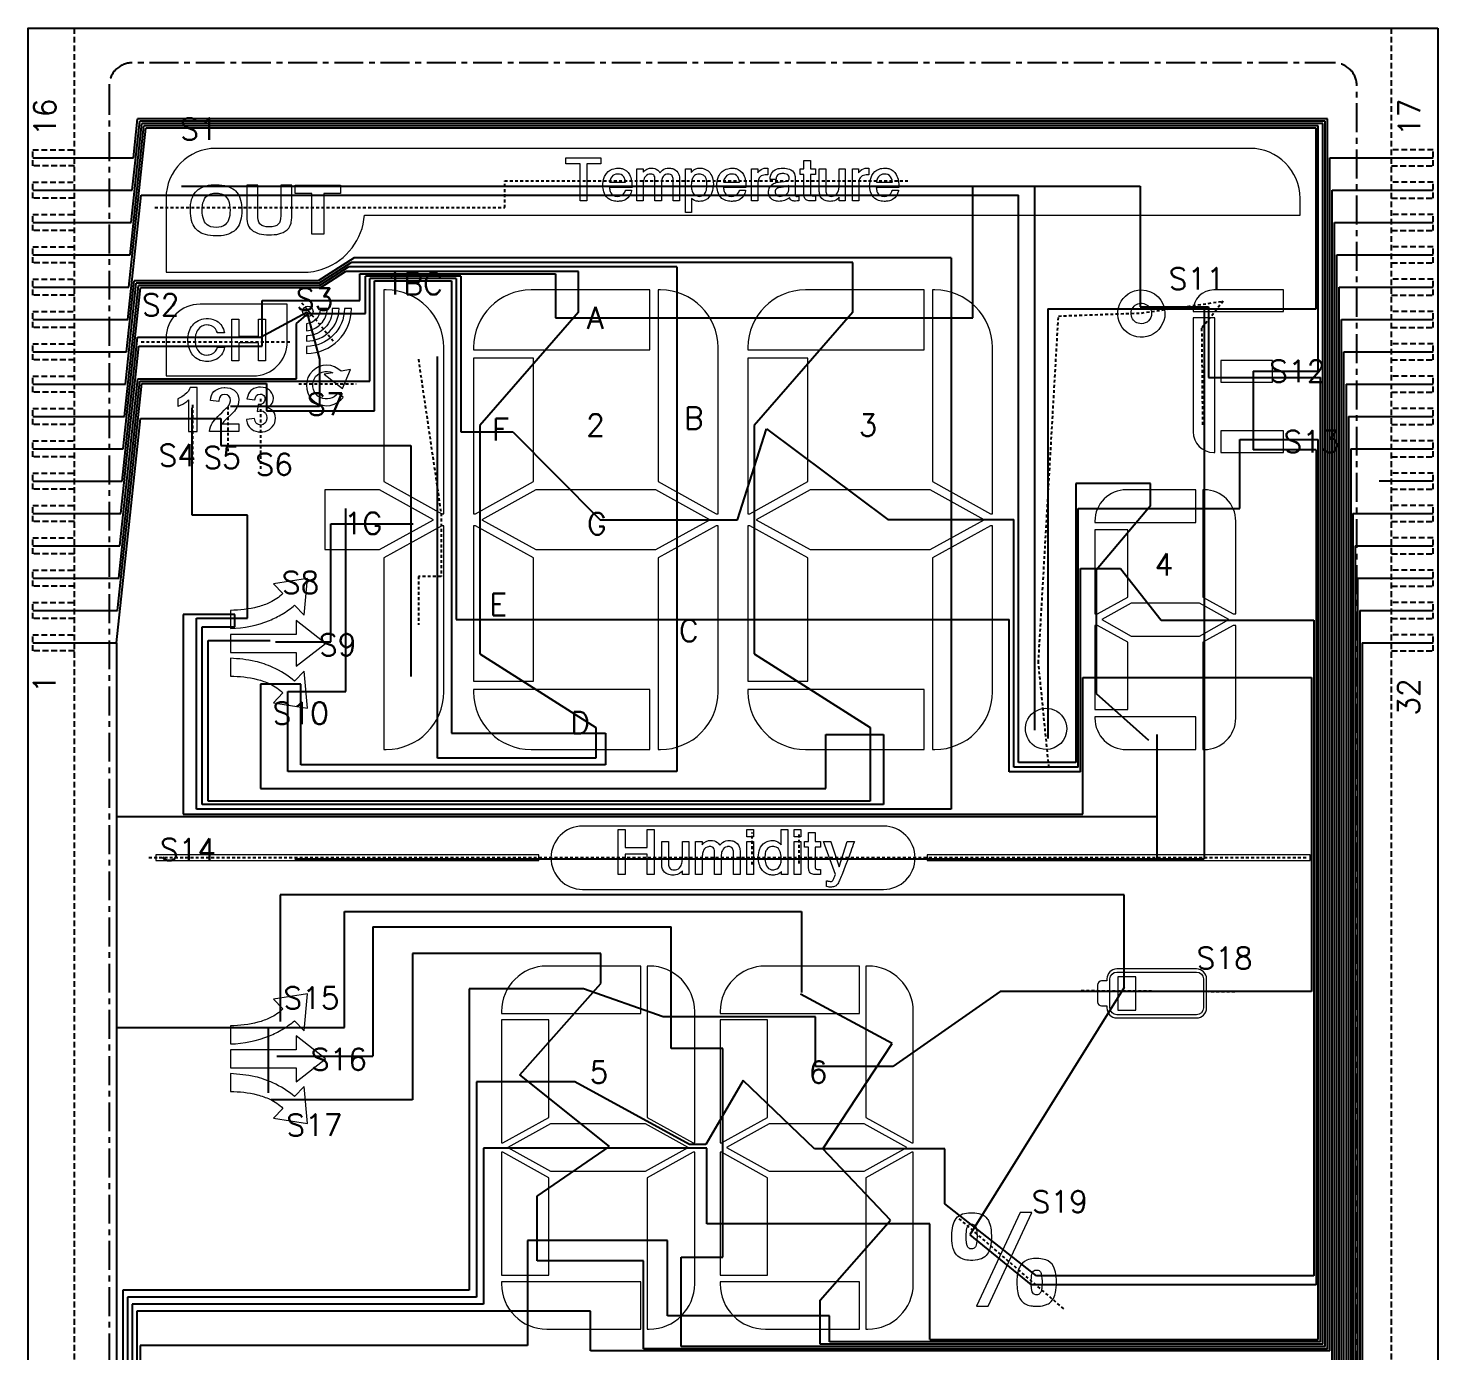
# Model space of a CAD drawing. Header units: millimetres. Extents: x 406 to 1082, y -777 to -474.
# Drawn here: x 790.7 to 851.7, y -531.3 to -474 of the extents above; entities that cross this region are included whole.
import ezdxf
from ezdxf.enums import TextEntityAlignment as Align

# ---------------------------------------------------------------- set-up
doc = ezdxf.new("R2010")
doc.units = ezdxf.units.MM
doc.linetypes.add('CENTER', pattern=[2, 1.25, -0.25, 0.25, -0.25])
doc.linetypes.add('HIDDEN', pattern=[0.375, 0.25, -0.125])
for name, color, linetype in [('COM', 1, 'Continuous'), ('DL', 11, 'Continuous'), ('SEG', 42, 'Continuous')]:
    doc.layers.add(name, color=color, linetype=linetype)
doc.styles.add('ROMANS', font='ROMANS.shx')

msp = doc.modelspace()

# ---------------------------------------------------------------- linework, layer by layer
msp.add_lwpolyline([(851.716, -474.017), (851.716, -559.017), (790.716, -559.017), (790.716, -474.017)], close=True)
at = {"linetype": 'HIDDEN'}
for points in [[(792.716, -559.017), (792.716, -474.017)], [(849.716, -559.017), (849.716, -474.017)], [(792.716, -479.977), (790.916, -479.977), (790.916, -479.277), (792.716, -479.277)], [(849.716, -479.977), (851.516, -479.977), (851.516, -479.277), (849.716, -479.277)], [(792.716, -481.377), (790.916, -481.377), (790.916, -480.677), (792.716, -480.677)], [(849.716, -481.377), (851.516, -481.377), (851.516, -480.677), (849.716, -480.677)], [(792.716, -482.777), (790.916, -482.777), (790.916, -482.077), (792.716, -482.077)], [(849.716, -482.777), (851.516, -482.777), (851.516, -482.077), (849.716, -482.077)], [(792.716, -484.177), (790.916, -484.177), (790.916, -483.477), (792.716, -483.477)], [(849.716, -484.177), (851.516, -484.177), (851.516, -483.477), (849.716, -483.477)], [(792.716, -485.577), (790.916, -485.577), (790.916, -484.877), (792.716, -484.877)], [(849.716, -485.577), (851.516, -485.577), (851.516, -484.877), (849.716, -484.877)], [(792.716, -486.977), (790.916, -486.977), (790.916, -486.277), (792.716, -486.277)], [(849.716, -486.977), (851.516, -486.977), (851.516, -486.277), (849.716, -486.277)], [(792.716, -488.377), (790.916, -488.377), (790.916, -487.677), (792.716, -487.677)], [(849.716, -488.377), (851.516, -488.377), (851.516, -487.677), (849.716, -487.677)], [(792.716, -489.777), (790.916, -489.777), (790.916, -489.077), (792.716, -489.077)], [(849.716, -489.777), (851.516, -489.777), (851.516, -489.077), (849.716, -489.077)], [(792.716, -491.177), (790.916, -491.177), (790.916, -490.477), (792.716, -490.477)], [(849.716, -491.177), (851.516, -491.177), (851.516, -490.477), (849.716, -490.477)], [(792.716, -492.577), (790.916, -492.577), (790.916, -491.877), (792.716, -491.877)], [(849.716, -492.577), (851.516, -492.577), (851.516, -491.877), (849.716, -491.877)], [(792.716, -493.977), (790.916, -493.977), (790.916, -493.277), (792.716, -493.277)], [(849.716, -493.977), (851.516, -493.977), (851.516, -493.277), (849.716, -493.277)], [(792.716, -495.377), (790.916, -495.377), (790.916, -494.677), (792.716, -494.677)], [(849.716, -495.377), (851.516, -495.377), (851.516, -494.677), (849.716, -494.677)], [(792.716, -496.777), (790.916, -496.777), (790.916, -496.077), (792.716, -496.077)], [(849.716, -496.777), (851.516, -496.777), (851.516, -496.077), (849.716, -496.077)], [(792.716, -498.177), (790.916, -498.177), (790.916, -497.477), (792.716, -497.477)], [(849.716, -498.177), (851.516, -498.177), (851.516, -497.477), (849.716, -497.477)], [(792.716, -499.577), (790.916, -499.577), (790.916, -498.877), (792.716, -498.877)], [(849.716, -499.577), (851.516, -499.577), (851.516, -498.877), (849.716, -498.877)], [(792.716, -500.977), (790.916, -500.977), (790.916, -500.277), (792.716, -500.277)], [(849.716, -500.977), (851.516, -500.977), (851.516, -500.277), (849.716, -500.277)]]:
    msp.add_lwpolyline(points, dxfattribs=at)
at = {"linetype": 'CENTER'}
msp.add_lwpolyline([(794.216, -476.517), (794.216, -556.517, 0.414214), (795.216, -557.517), (847.216, -557.517, 0.414214), (848.216, -556.517), (848.216, -476.517, 0.414214), (847.216, -475.517), (795.216, -475.517, 0.414214)], format="xyb", close=True, dxfattribs=at)
at = {"lineweight": 9}
for points in [[(802.598, -484.584, 0.087109), (803.509, -484.426, 0.29467), (805.27, -482.108), (845.754, -482.108), (845.754, -481.386, 0.41413), (843.589, -479.221), (798.845, -479.221, 0.414121), (796.68, -481.386), (796.68, -484.584)], [(824.782, -480.351), (824.563, -480.351), (824.563, -481.191), (824.563, -481.198), (824.564, -481.206, 0.305908), (824.607, -481.266, 0.098057), (824.667, -481.276), (824.782, -481.276), (824.782, -481.494), (824.588, -481.494, -0.044605), (824.495, -481.486, -0.157117), (824.349, -481.415, -0.169367), (824.287, -481.272, -0.039488), (824.285, -481.21), (824.285, -480.351), (824.116, -480.351), (824.116, -480.112), (824.285, -480.112), (824.285, -479.744), (824.563, -479.744), (824.563, -480.112), (824.782, -480.112)], [(816.235, -481.296, 0.037007), (816.311, -481.285, 0.242921), (816.534, -481.113, 0.043435), (816.559, -481.045), (816.564, -481.027), (816.831, -481.027), (816.826, -481.056, -0.206762), (816.577, -481.44, -0.103239), (816.389, -481.502, -0.037718), (816.205, -481.514, -0.072252), (815.974, -481.475, -0.186267), (815.686, -481.242, -0.098451), (815.595, -480.96, -0.023757), (815.584, -480.844, -0.078041), (815.644, -480.48, -0.029579), (815.679, -480.4, -0.200183), (815.994, -480.117, -0.079277), (816.244, -480.072, -0.060649), (816.414, -480.095, -0.213073), (816.733, -480.349, -0.085109), (816.825, -480.632, -0.038341), (816.846, -480.883), (816.847, -480.908), (815.872, -480.908, 0.07679), (815.901, -481.087, 0.238418), (816.079, -481.272, 0.087478)], [(816.215, -480.331, 0.03522), (816.145, -480.342, 0.224095), (815.928, -480.506, 0.089848), (815.875, -480.679), (816.566, -480.679, 0.073891), (816.527, -480.518, 0.272098), (816.298, -480.337, 0.043544)], [(818.905, -481.494), (818.627, -481.494), (818.627, -480.614, 0.022343), (818.626, -480.556, 0.115153), (818.59, -480.415, 0.064115), (818.563, -480.38, 0.175062), (818.453, -480.331, 0.045295), (818.404, -480.331, 0.028581), (818.357, -480.338, 0.237055), (818.165, -480.487, 0.094818), (818.119, -480.666), (818.119, -481.494), (817.841, -481.494), (817.841, -480.555, 0.073587), (817.827, -480.445, 0.293516), (817.711, -480.336, 0.053516), (817.657, -480.331, 0.036685), (817.591, -480.339, 0.230795), (817.391, -480.484, 0.100771), (817.338, -480.673, 0.020205), (817.333, -480.744), (817.333, -481.494), (817.055, -481.494), (817.055, -480.112), (817.324, -480.112), (817.324, -480.251, -0.233585), (817.707, -480.072, -0.028883), (817.763, -480.076, -0.197116), (818.008, -480.207, -0.044845), (818.056, -480.275, -0.055589), (818.168, -480.168, -0.165634), (818.444, -480.072), (818.463, -480.072, -0.074622), (818.642, -480.11, -0.225592), (818.869, -480.345, -0.081661), (818.905, -480.554)], [(819.785, -480.072, -0.064893), (819.973, -480.106, -0.19269), (820.263, -480.344, -0.096671), (820.356, -480.645, -0.021814), (820.366, -480.762, -0.078195), (820.3, -481.133, -0.034325), (820.258, -481.224, -0.229454), (819.892, -481.498, -0.044703), (819.756, -481.514, -0.025446), (819.692, -481.511, -0.182812), (819.422, -481.385), (819.422, -482.001), (819.154, -482.001), (819.154, -480.112), (819.412, -480.112), (819.412, -480.266, -0.033171), (819.458, -480.211, -0.213787)], [(819.746, -480.331, 0.033145), (819.695, -480.334, 0.210351), (819.511, -480.441, 0.098913), (819.441, -480.597, 0.062565), (819.412, -480.872, 0.075069), (819.443, -481.067, 0.266266), (819.669, -481.281, 0.045706), (819.757, -481.296, 0.030627), (819.806, -481.292, 0.252584), (820.021, -481.137, 0.096654), (820.083, -480.904, 0.020089), (820.089, -480.803, 0.02184), (820.087, -480.706, 0.111663), (820.025, -480.473, 0.062304), (819.982, -480.416, 0.170466), (819.809, -480.335, 0.033905)], [(820.805, -480.908, 0.07679), (820.834, -481.087, 0.238418), (821.011, -481.272, 0.087478), (821.167, -481.296, 0.037007), (821.244, -481.285, 0.242921), (821.467, -481.113, 0.043435), (821.492, -481.045), (821.497, -481.027), (821.764, -481.027), (821.759, -481.056, -0.206762), (821.51, -481.44, -0.103239), (821.322, -481.502, -0.037718), (821.137, -481.514, -0.072252), (820.906, -481.475, -0.186267), (820.618, -481.242, -0.098451), (820.527, -480.96, -0.023757), (820.517, -480.844, -0.078041), (820.577, -480.48, -0.029579), (820.611, -480.4, -0.200183), (820.927, -480.117, -0.079277), (821.177, -480.072, -0.060649), (821.347, -480.095, -0.213073), (821.666, -480.349, -0.085109), (821.758, -480.632, -0.038341), (821.779, -480.883), (821.779, -480.908)], [(821.148, -480.331, 0.03522), (821.078, -480.342, 0.224095), (820.86, -480.506, 0.089848), (820.807, -480.679), (821.499, -480.679, 0.073891), (821.459, -480.518, 0.272098), (821.231, -480.337, 0.043544)], [(822.724, -480.37), (822.609, -480.37, 0.066072), (822.493, -480.392, 0.222502), (822.328, -480.545, 0.086201), (822.295, -480.695), (822.295, -481.494), (822.018, -481.494), (822.018, -480.112), (822.286, -480.112), (822.286, -480.28, -0.054473), (822.373, -480.18, -0.193396), (822.639, -480.072, -0.105048), (822.684, -480.082), (822.724, -480.082)], [(824.066, -481.494), (823.992, -481.494, -0.085), (823.861, -481.502, -0.117317), (823.737, -481.463, -0.06037), (823.705, -481.437, -0.155308), (823.662, -481.345, -0.186121), (823.196, -481.514, -0.073731), (823.001, -481.478, -0.268059), (822.768, -481.22, -0.045596), (822.754, -481.123, -0.037785), (822.763, -481.033, -0.243401), (822.971, -480.745, -0.084849), (823.183, -480.679), (823.552, -480.64, 0.352044), (823.645, -480.549, 0.048291), (823.649, -480.505, 0.279552), (823.569, -480.354, 0.098485), (823.46, -480.318, 0.072111), (823.281, -480.316, 0.030333), (823.242, -480.325, 0.286538), (823.091, -480.485, 0.043165), (823.081, -480.547), (823.079, -480.569), (822.823, -480.569), (822.824, -480.544, -0.06627), (822.847, -480.385, -0.208476), (823.041, -480.145, -0.101632), (823.295, -480.077, -0.02222), (823.395, -480.072, -0.07959), (823.66, -480.121, -0.034289), (823.721, -480.149, -0.233817), (823.899, -480.396, -0.040119), (823.907, -480.474), (823.907, -481.241, 0.046039), (823.909, -481.261, 0.266143), (823.932, -481.291, 0.100188), (823.962, -481.296), (823.988, -481.296, -0.068777), (824.041, -481.286), (824.066, -481.286)], [(826.075, -480.112), (826.075, -481.494), (825.817, -481.494), (825.817, -481.335, -0.193675), (825.531, -481.506, -0.043419), (825.427, -481.514), (825.403, -481.514, -0.076781), (825.2, -481.476, -0.230699), (824.98, -481.259, -0.080661), (824.952, -481.092), (824.952, -480.112), (825.23, -480.112), (825.23, -481.022, 0.100132), (825.256, -481.18, 0.211587), (825.36, -481.279, 0.093009), (825.463, -481.296, 0.038425), (825.529, -481.289, 0.224095), (825.733, -481.151, 0.101548), (825.799, -480.946, 0.019173), (825.807, -480.871), (825.807, -480.112)], [(827.089, -480.37), (826.975, -480.37, 0.066072), (826.859, -480.392, 0.222502), (826.694, -480.545, 0.086201), (826.661, -480.695), (826.661, -481.494), (826.383, -481.494), (826.383, -480.112), (826.652, -480.112), (826.652, -480.28, -0.054473), (826.738, -480.18, -0.193396), (827.005, -480.072, -0.105048), (827.05, -480.082), (827.089, -480.082)], [(828.392, -480.908), (827.418, -480.908, 0.076977), (827.447, -481.087, 0.238372), (827.625, -481.272, 0.087331), (827.781, -481.296, 0.036977), (827.858, -481.285, 0.243793), (828.08, -481.113, 0.043617), (828.105, -481.045), (828.11, -481.027), (828.377, -481.027), (828.372, -481.056, -0.207376), (828.123, -481.44, -0.103919), (827.936, -481.502, -0.037643), (827.751, -481.514, -0.072254), (827.52, -481.475, -0.185913), (827.232, -481.242, -0.098347), (827.14, -480.96, -0.023761), (827.13, -480.844, -0.077701), (827.191, -480.48, -0.029477), (827.225, -480.4, -0.199969), (827.54, -480.117, -0.079394), (827.79, -480.072, -0.060565), (827.96, -480.095, -0.213251), (828.28, -480.349, -0.085294), (828.371, -480.632, -0.038416), (828.392, -480.883)], [(827.761, -480.331, 0.03522), (827.691, -480.342, 0.224095), (827.473, -480.506, 0.089848), (827.421, -480.679), (828.112, -480.679, 0.07422), (828.073, -480.518, 0.272205), (827.844, -480.337, 0.043468)], [(823.042, -481.091, 0.064109), (823.051, -481.172, 0.255966), (823.146, -481.28, 0.091977), (823.246, -481.296, 0.089371), (823.473, -481.243, 0.278381), (823.639, -481.011), (823.639, -480.833, -0.054392), (823.398, -480.892), (823.299, -480.907, 0.084647), (823.141, -480.942, 0.034986), (823.114, -480.957, 0.274835)], [(806.105, -485.347), (806.105, -493.639), (808.617, -495.035), (808.698, -495.035), (808.698, -487.836, 0.414128), (806.208, -485.347)], [(809.989, -487.836), (809.989, -487.94), (817.616, -487.94), (817.616, -485.347), (812.479, -485.347, 0.414134)], [(817.976, -485.347), (817.976, -493.639), (820.488, -495.035), (820.569, -495.035), (820.569, -487.836, 0.414134), (818.08, -485.347)], [(824.35, -485.347, 0.414134), (821.86, -487.836), (821.86, -487.94), (829.487, -487.94), (829.487, -485.347)], [(829.847, -485.347), (829.847, -493.639), (832.359, -495.035), (832.44, -495.035), (832.44, -487.836, 0.414134), (829.951, -485.347)], [(839.908, -486.369, -2.414661), (838.886, -485.347, -0.414136)], [(841.125, -486.245), (841.125, -486.283), (845.042, -486.283), (845.042, -485.347), (842.023, -485.347, 0.414135)], [(798.154, -485.964, 0.414127), (796.68, -487.438), (796.68, -489.068), (800.452, -489.068, 0.414127), (801.926, -487.594), (801.926, -485.964)], [(802.594, -486.275, -0.414142), (802.818, -486.051, -0.414142), (803.042, -486.275, -1)], [(804.401, -486.152, -0.413316), (802.76, -487.793), (802.754, -487.793), (802.754, -488.101), (802.758, -488.101, 0.413635), (804.709, -486.152)], [(803.875, -486.205, -0.196073), (803.567, -486.977, -0.196394), (802.816, -487.333), (802.76, -487.335), (802.76, -487.564, 0.413365), (804.171, -486.152), (803.873, -486.152)], [(803.179, -486.614, -0.191568), (802.766, -486.811), (802.76, -486.812), (802.76, -487.118, 0.177231), (803.358, -486.84), (803.387, -486.808, 0.190199), (803.657, -486.152), (803.353, -486.152), (803.35, -486.189, -0.190848)], [(838.886, -486.813, -2.414768), (839.331, -486.369, -0.414132)], [(798.45, -488.444, -0.037209), (798.319, -488.435, -0.208821), (797.798, -488.113, -0.122984), (797.636, -487.674, -0.089523), (797.659, -487.233, -0.087542), (797.789, -486.933, -0.210631), (798.306, -486.599, -0.114022), (798.725, -486.628, -0.234431), (799.163, -487.044, -0.052707), (799.205, -487.205), (798.901, -487.205, 0.039868), (798.871, -487.121, 0.256206), (798.553, -486.874, 0.044999), (798.45, -486.865, 0.245178), (798.069, -487.056, 0.102679), (797.961, -487.296, 0.106525), (797.957, -487.717, 0.085855), (798.044, -487.938, 0.269308), (798.45, -488.166, 0.044013), (798.549, -488.158, 0.247355), (798.876, -487.912, 0.060875), (798.904, -487.825), (799.21, -487.825, -0.269382), (798.79, -488.38, -0.101623)], [(841.125, -486.551), (841.125, -491.486, 0.414136), (842.023, -492.384), (842.061, -492.384), (842.061, -486.551)], [(804.243, -490.11, 0.047375), (804.35, -489.983), (804.111, -489.824, -0.365592), (803.36, -490.007, -0.414149), (803.09, -489.204, -0.414129), (803.893, -488.934), (803.526, -488.999), (804.318, -489.608), (804.662, -488.799), (804.257, -488.871, 0.414139), (803.018, -488.857, 0.41414), (803.004, -490.096, 0.414129)], [(841.244, -493.998), (838.24, -493.998, 0.414124), (836.876, -495.361), (836.876, -495.418), (841.244, -495.418)], [(841.61, -493.998), (841.553, -493.998), (841.553, -498.644), (842.866, -499.373), (842.973, -499.373), (842.973, -495.361, 0.414119)], [(806.105, -505.242), (806.208, -505.242, 0.414128), (808.698, -502.752), (808.698, -495.554), (808.617, -495.554), (806.105, -496.949)], [(817.976, -505.242), (818.08, -505.242, 0.414134), (820.569, -502.752), (820.569, -495.554), (820.488, -495.554), (817.976, -496.949)], [(832.359, -495.554), (829.847, -496.949), (829.847, -505.242), (829.951, -505.242, 0.414134), (832.44, -502.752), (832.44, -495.554)], [(801.16, -499.653, 0.035337), (801.712, -499.377, 0.044623), (802.246, -498.998), (802.654, -499.432), (802.799, -497.834), (801.326, -498.064), (801.737, -498.487, -0.087255), (801.177, -498.877, -0.043731), (800.659, -499.067, -0.062248), (799.47, -499.219), (799.47, -500.006, 0.086488)], [(841.553, -500.598), (841.553, -505.244), (841.61, -505.244, 0.414118), (842.973, -503.881), (842.973, -499.868), (842.866, -499.868)], [(801.177, -502.404, -0.08903), (801.737, -502.794), (801.326, -503.216), (802.799, -503.447), (802.654, -501.849), (802.246, -502.283, 0.068566), (801.304, -501.691, 0.048233), (800.534, -501.426, 0.039801), (799.47, -501.293), (799.47, -502.07, -0.067972), (800.629, -502.206, -0.045929)], [(809.989, -502.649), (809.989, -502.752, 0.414134), (812.479, -505.242), (817.616, -505.242), (817.616, -502.649)], [(821.86, -502.649), (821.86, -502.752, 0.414134), (824.35, -505.242), (829.487, -505.242), (829.487, -502.649)], [(834.766, -505.242, -2.41472), (835.658, -504.349, -0.414136)], [(841.244, -503.824), (836.876, -503.824), (836.876, -503.881, 0.414126), (838.24, -505.244), (841.244, -505.244)], [(814.708, -508.558, 0.414132), (813.337, -509.928, 0.41412), (814.708, -511.298), (827.727, -511.298, 0.41413), (829.097, -509.928, 0.414142), (827.727, -508.558)], [(823.584, -510.659), (823.316, -510.659), (823.316, -510.523, -0.185736), (823.045, -510.672, -0.039802), (822.946, -510.679, -0.062601), (822.756, -510.65, -0.199473), (822.43, -510.392, -0.080211), (822.337, -510.136, -0.040819), (822.309, -509.897, -0.080762), (822.376, -509.547, -0.028777), (822.409, -509.474, -0.185188), (822.69, -509.222, -0.079826), (822.914, -509.176, -0.176478), (823.227, -509.293, -0.03722), (823.306, -509.367), (823.306, -508.709), (823.584, -508.709)], [(819.305, -510.659), (819.037, -510.659), (819.037, -510.49, -0.202205), (818.724, -510.673, -0.037386), (818.63, -510.68), (818.604, -510.679, -0.077118), (818.392, -510.639, -0.223069), (818.167, -510.423, -0.087284), (818.133, -510.24), (818.133, -509.217), (818.422, -509.217), (818.422, -510.167, 0.101951), (818.45, -510.331, 0.271828), (818.609, -510.449, 0.041759), (818.667, -510.453, 0.0322), (818.727, -510.448, 0.223007), (818.944, -510.309, 0.104656), (819.017, -510.1, 0.02258), (819.027, -510.009), (819.027, -509.217), (819.305, -509.217)], [(821.239, -509.741, 0.022477), (821.238, -509.679, 0.115913), (821.2, -509.532, 0.064512), (821.173, -509.496, 0.166126), (821.067, -509.446, 0.038146), (821.02, -509.443), (821.012, -509.443), (821.005, -509.443, 0.028705), (820.957, -509.451, 0.237072), (820.755, -509.607, 0.094744), (820.707, -509.795), (820.707, -510.659), (820.419, -510.659), (820.419, -509.678, 0.073453), (820.404, -509.563, 0.293599), (820.282, -509.449, 0.053587), (820.225, -509.443, 0.03665), (820.156, -509.452, 0.230772), (819.946, -509.604, 0.100942), (819.891, -509.802, 0.020248), (819.886, -509.876), (819.886, -510.659), (819.598, -510.659), (819.598, -509.217), (819.876, -509.217), (819.876, -509.365, -0.23468), (820.277, -509.176, -0.028982), (820.336, -509.179, -0.198298), (820.592, -509.317, -0.045239), (820.642, -509.389, -0.059468), (820.764, -509.273, -0.173408), (821.067, -509.176, -0.07478), (821.253, -509.216, -0.226259), (821.49, -509.46, -0.081667), (821.527, -509.678), (821.527, -510.659), (821.239, -510.659)], [(825.007, -509.464), (824.779, -509.464), (824.779, -510.343), (824.779, -510.351), (824.779, -510.359, 0.306357), (824.825, -510.423, 0.097914), (824.889, -510.433), (825.007, -510.433), (825.007, -510.659), (824.806, -510.659, -0.04486), (824.709, -510.65, -0.156587), (824.557, -510.576, -0.169498), (824.493, -510.428, -0.039098), (824.49, -510.363), (824.49, -509.464), (824.314, -509.464), (824.314, -509.217), (824.49, -509.217), (824.49, -508.833), (824.779, -508.833), (824.779, -509.217), (825.007, -509.217)], [(826.456, -509.251, 0.009153), (826.311, -509.655), (826.195, -509.975), (826.077, -510.294), (825.957, -510.612, -0.012061), (825.846, -510.871, -0.03368), (825.751, -511.051, -0.075617), (825.702, -511.109, -0.167794), (825.57, -511.185, -0.072606), (825.383, -511.198), (825.382, -511.198, -0.101493), (825.281, -511.176), (825.266, -511.17), (825.266, -510.921), (825.29, -510.921, -0.187241), (825.323, -510.934, 0.075588), (825.425, -510.952), (825.434, -510.954, 0.204953), (825.486, -510.952, 0.110326), (825.532, -510.911, 0.069466), (825.601, -510.788, 0.024204), (825.649, -510.655), (825.131, -509.217), (825.443, -509.217), (825.448, -509.234), (825.804, -510.321), (826.155, -509.217), (826.469, -509.217)], [(822.957, -509.443, 0.028257), (822.899, -509.446, 0.173807), (822.709, -509.533, 0.116631), (822.63, -509.669, 0.08571), (822.597, -509.937, 0.068715), (822.639, -510.202, 0.036992), (822.669, -510.273, 0.239482), (822.888, -510.446, 0.037443), (822.948, -510.454, 0.038411), (823.03, -510.438, 0.25782), (823.27, -510.219, 0.083076), (823.306, -510.01, 0.065217), (823.272, -509.71, 0.06916), (823.219, -509.584, 0.228396), (823.02, -509.448, 0.041354)], [(811.198, -516.582), (811.198, -516.663), (817.224, -516.663), (817.224, -514.614), (813.165, -514.614, 0.414134)], [(817.508, -514.614), (817.508, -521.167), (819.494, -522.27), (819.558, -522.27), (819.558, -516.582, 0.414134), (817.59, -514.614)], [(820.659, -516.582), (820.659, -516.663), (826.685, -516.663), (826.685, -514.614), (822.626, -514.614, 0.414134)], [(826.969, -514.614), (826.969, -521.167), (828.954, -522.27), (829.018, -522.27), (829.018, -516.582, 0.414134), (827.051, -514.614)], [(841.276, -514.742), (837.829, -514.742, 0.413396), (837.396, -515.175), (837.396, -515.258), (837.169, -515.258, 0.414137), (836.989, -515.439), (836.989, -516.161, 0.41413), (837.169, -516.342), (837.396, -516.342), (837.396, -516.43, 0.413399), (837.829, -516.863), (841.276, -516.863, 0.413372), (841.709, -516.43), (841.709, -515.175, 0.413372)], [(841.276, -516.729), (837.829, -516.729, -0.413489), (837.53, -516.43), (837.53, -515.175, -0.413501), (837.829, -514.877), (841.276, -514.877, -0.41354), (841.574, -515.175), (841.574, -516.43, -0.41354)], [(801.177, -516.858, -0.043731), (800.659, -517.048, -0.062248), (799.47, -517.201), (799.47, -517.988, 0.086488), (801.16, -517.634, 0.035337), (801.712, -517.359, 0.044623), (802.246, -516.98), (802.654, -517.414), (802.799, -515.815), (801.326, -516.045), (801.737, -516.468, -0.087255)], [(801.304, -519.672, 0.048233), (800.534, -519.407, 0.039801), (799.47, -519.274), (799.47, -520.052, -0.067972), (800.629, -520.187, -0.045929), (801.177, -520.385, -0.08903), (801.737, -520.775), (801.326, -521.197), (802.799, -521.428), (802.654, -519.83), (802.246, -520.264, 0.068566)], [(817.508, -523.782), (817.508, -530.335), (817.59, -530.335, 0.414134), (819.558, -528.368), (819.558, -522.679), (819.494, -522.679)], [(826.969, -523.782), (826.969, -530.335), (827.051, -530.335, 0.414134), (829.018, -528.368), (829.018, -522.679), (828.954, -522.679)], [(831.18, -527.308), (831.143, -527.295, -0.133951), (830.884, -527.118, -0.102551), (830.748, -526.842, -0.063242), (830.687, -526.389), (830.686, -526.334), (830.686, -526.32), (830.687, -526.266), (830.688, -526.212), (830.691, -526.162, -0.064359), (830.757, -525.771, -0.132469), (830.932, -525.477, -0.125084), (831.231, -525.325, -0.063965), (831.594, -525.292, -0.078707), (831.942, -525.352, -0.148896), (832.22, -525.552, -0.027443), (832.271, -525.633, -0.080114), (832.373, -525.965, -0.06102), (832.386, -526.576, -0.051694), (832.329, -526.87), (832.317, -526.906, -0.101828), (832.178, -527.144, -0.128587), (831.894, -527.311, -0.080135), (831.491, -527.355, -0.071196)], [(831.758, -526.621, -0.057108), (831.724, -526.743), (831.707, -526.774), (831.684, -526.805), (831.655, -526.83), (831.622, -526.848), (831.584, -526.858), (831.542, -526.861), (831.507, -526.859), (831.468, -526.85), (831.434, -526.834), (831.405, -526.81), (831.38, -526.78, -0.099724), (831.332, -526.649), (831.325, -526.611, -0.020767), (831.311, -526.482), (831.309, -526.431, -0.047164), (831.326, -526.026), (831.333, -525.99, -0.079443), (831.377, -525.873), (831.4, -525.842), (831.429, -525.817), (831.462, -525.8, -0.120466), (831.576, -525.789), (831.615, -525.797), (831.649, -525.814), (831.678, -525.836, -0.117076), (831.735, -525.931), (831.744, -525.96, -0.058116), (831.777, -526.262, -0.043189)], [(835.084, -527.619, 0.195805), (834.755, -527.338, 0.076113), (834.456, -527.28), (834.407, -527.278), (834.356, -527.277), (834.321, -527.277), (834.271, -527.279), (834.223, -527.282, 0.07373), (833.932, -527.347, 0.197859), (833.609, -527.659, 0.07537), (833.518, -528.008, 0.066338), (833.525, -528.669, 0.080952), (833.627, -529, 0.113472), (833.792, -529.195, 0.051572), (833.919, -529.267, 0.07018), (834.161, -529.33), (834.207, -529.336), (834.255, -529.339, 0.018808), (834.393, -529.342), (834.443, -529.34, 0.083513), (834.782, -529.271), (834.817, -529.256, 0.090461), (834.991, -529.132, 0.110523), (835.142, -528.861, 0.068434), (835.209, -528.418, 0.047293), (835.186, -527.951, 0.080097)], [(834.586, -528.478), (834.583, -528.524, -0.054902), (834.548, -528.704, -0.158432), (834.466, -528.816), (834.433, -528.833, -0.163158), (834.282, -528.836), (834.248, -528.82), (834.218, -528.798), (834.192, -528.768, -0.101027), (834.152, -528.672, -0.042574), (834.128, -528.52), (834.124, -528.473), (834.122, -528.423, -0.046268), (834.139, -528.013, -0.057955), (834.171, -527.89), (834.187, -527.86), (834.212, -527.828), (834.24, -527.804), (834.274, -527.787, -0.128806), (834.39, -527.775), (834.428, -527.785), (834.462, -527.801), (834.491, -527.824), (834.517, -527.855, -0.100872), (834.566, -527.986), (834.573, -528.021, -0.05209)], [(811.198, -528.286), (811.198, -528.368, 0.414134), (813.165, -530.335), (817.224, -530.335), (817.224, -528.286)], [(820.659, -528.286), (820.659, -528.368, 0.414134), (822.626, -530.335), (826.685, -530.335), (826.685, -528.286)]]:
    msp.add_lwpolyline(points, format="xyb", close=True, dxfattribs=at)
for points in [[(815.504, -479.883), (814.887, -479.883), (814.887, -481.494), (814.599, -481.494), (814.599, -479.883), (813.982, -479.883), (813.982, -479.625), (815.504, -479.625)], [(798.722, -483.009), (798.603, -482.998), (798.492, -482.98), (798.388, -482.955), (798.293, -482.923), (798.206, -482.884), (798.126, -482.838), (798.055, -482.784), (798.003, -482.737), (797.947, -482.674), (797.898, -482.604), (797.855, -482.525), (797.818, -482.44), (797.789, -482.347), (797.765, -482.246), (797.748, -482.139), (797.737, -482.024), (797.733, -481.901), (797.733, -481.88), (797.736, -481.758), (797.747, -481.644), (797.765, -481.538), (797.79, -481.439), (797.822, -481.347), (797.86, -481.261), (797.906, -481.184), (797.959, -481.114), (798.008, -481.061), (798.075, -481.003), (798.15, -480.952), (798.233, -480.908), (798.323, -480.872), (798.421, -480.841), (798.526, -480.819), (798.639, -480.803), (798.759, -480.795), (798.849, -480.793), (798.975, -480.796), (799.094, -480.807), (799.205, -480.825), (799.307, -480.85), (799.403, -480.882), (799.49, -480.921), (799.57, -480.968), (799.642, -481.021), (799.69, -481.064), (799.747, -481.128), (799.798, -481.2), (799.842, -481.279), (799.879, -481.364), (799.909, -481.458), (799.932, -481.559), (799.95, -481.666), (799.96, -481.781), (799.963, -481.901), (799.96, -482.023), (799.949, -482.139), (799.932, -482.246), (799.908, -482.347), (799.879, -482.44), (799.842, -482.526), (799.798, -482.605), (799.747, -482.676), (799.69, -482.74), (799.624, -482.799), (799.549, -482.85), (799.467, -482.895), (799.378, -482.932), (799.28, -482.962), (799.175, -482.986), (799.062, -483.001), (798.942, -483.01), (798.849, -483.012)], [(798.733, -482.637), (798.627, -482.615), (798.535, -482.578), (798.456, -482.526), (798.392, -482.46), (798.348, -482.394), (798.312, -482.315), (798.283, -482.224), (798.263, -482.123), (798.25, -482.008), (798.247, -481.882), (798.249, -481.796), (798.26, -481.683), (798.28, -481.579), (798.31, -481.488), (798.348, -481.407), (798.396, -481.338), (798.456, -481.279), (798.535, -481.226), (798.627, -481.188), (798.732, -481.166), (798.849, -481.159), (798.959, -481.165), (799.065, -481.186), (799.158, -481.222), (799.238, -481.273), (799.304, -481.34), (799.344, -481.397), (799.383, -481.475), (799.413, -481.563), (799.435, -481.664), (799.448, -481.777), (799.452, -481.901), (799.449, -482.005), (799.437, -482.119), (799.417, -482.222), (799.387, -482.314), (799.35, -482.393), (799.304, -482.461), (799.242, -482.524), (799.163, -482.577), (799.071, -482.614), (798.966, -482.636), (798.849, -482.643)], [(800.648, -480.809), (800.179, -480.809), (800.179, -482.174), (800.185, -482.287), (800.195, -482.384), (800.209, -482.465), (800.217, -482.494), (800.255, -482.594), (800.306, -482.671), (800.373, -482.738), (800.455, -482.801), (800.546, -482.852), (800.645, -482.894), (800.717, -482.915), (800.813, -482.937), (800.917, -482.953), (801.03, -482.961), (801.151, -482.965), (801.248, -482.963), (801.363, -482.955), (801.469, -482.941), (801.567, -482.92), (801.655, -482.894), (801.745, -482.857), (801.836, -482.806), (801.919, -482.744), (801.992, -482.671), (802.01, -482.648), (802.058, -482.564), (802.092, -482.459), (802.101, -482.414), (802.113, -482.324), (802.12, -482.217), (802.123, -482.097), (802.123, -480.809), (801.653, -480.809), (801.653, -482.086), (801.652, -482.139), (801.641, -482.258), (801.619, -482.359), (801.585, -482.441), (801.54, -482.504), (801.473, -482.555), (801.385, -482.592), (801.278, -482.613), (801.151, -482.621), (801.147, -482.621), (801.02, -482.613), (800.914, -482.59), (800.827, -482.554), (800.761, -482.502), (800.742, -482.48), (800.7, -482.41), (800.671, -482.32), (800.653, -482.213), (800.648, -482.086)], [(804.228, -481.17), (803.507, -481.17), (803.507, -482.933), (802.986, -482.933), (802.986, -481.17), (802.265, -481.17), (802.265, -480.809), (804.228, -480.809)], [(800.677, -488.414), (800.677, -487.631), (799.825, -487.631), (799.825, -488.414), (799.522, -488.414), (799.522, -486.618), (799.825, -486.618), (799.825, -487.355), (800.677, -487.355), (800.677, -486.618), (800.981, -486.618), (800.981, -488.414)], [(809.989, -488.3), (809.989, -495.035), (810.07, -495.035), (812.582, -493.639), (812.582, -488.3)], [(821.86, -488.3), (821.86, -495.035), (821.941, -495.035), (824.454, -493.639), (824.454, -488.3)], [(842.329, -488.398), (842.329, -489.334), (844.561, -489.334), (844.561, -488.398)], [(797.309, -490.34), (797.404, -490.293), (797.494, -490.24), (797.579, -490.178), (797.658, -490.109), (797.658, -491.48), (798.022, -491.48), (798.022, -489.575), (797.726, -489.575), (797.701, -489.636), (797.649, -489.723), (797.581, -489.805), (797.497, -489.878), (797.461, -489.906), (797.366, -489.971), (797.275, -490.021), (797.189, -490.056), (797.189, -490.385), (797.208, -490.379)], [(798.968, -490.128), (798.964, -490.173), (798.601, -490.137), (798.622, -490.017), (798.654, -489.913), (798.699, -489.823), (798.756, -489.75), (798.805, -489.706), (798.888, -489.653), (798.981, -489.614), (799.082, -489.588), (799.192, -489.577), (799.232, -489.575), (799.348, -489.582), (799.453, -489.604), (799.547, -489.64), (799.63, -489.691), (799.673, -489.727), (799.742, -489.806), (799.792, -489.894), (799.822, -489.991), (799.834, -490.097), (799.834, -490.104), (799.824, -490.211), (799.8, -490.312), (799.788, -490.347), (799.745, -490.435), (799.688, -490.526), (799.642, -490.59), (799.589, -490.65), (799.517, -490.725), (799.424, -490.813), (799.404, -490.832), (799.298, -490.931), (799.224, -491.002), (799.187, -491.041), (799.12, -491.127), (799.111, -491.143), (799.834, -491.143), (799.834, -491.48), (798.56, -491.48), (798.577, -491.378), (798.606, -491.276), (798.649, -491.18), (798.683, -491.117), (798.726, -491.054), (798.779, -490.984), (798.846, -490.909), (798.925, -490.825), (799.016, -490.735), (799.092, -490.662), (799.202, -490.558), (799.288, -490.472), (799.351, -490.405), (799.391, -490.355), (799.394, -490.351), (799.445, -490.253), (799.467, -490.155), (799.468, -490.129), (799.452, -490.02), (799.404, -489.942), (799.32, -489.892), (799.223, -489.877), (799.117, -489.895), (799.041, -489.945), (798.995, -490.02)], [(800.949, -490.166), (800.889, -490.248), (800.868, -490.264), (800.78, -490.303), (800.665, -490.312), (800.624, -490.609), (800.693, -490.592), (800.792, -490.582), (800.887, -490.6), (800.971, -490.662), (800.987, -490.681), (801.03, -490.769), (801.044, -490.88), (801.043, -490.924), (801.019, -491.027), (800.969, -491.11), (800.963, -491.116), (800.879, -491.175), (800.779, -491.195), (800.686, -491.179), (800.6, -491.124), (800.588, -491.111), (800.537, -491.027), (800.509, -490.918), (800.158, -490.961), (800.161, -490.99), (800.187, -491.095), (800.226, -491.189), (800.282, -491.273), (800.354, -491.347), (800.388, -491.375), (800.473, -491.428), (800.566, -491.466), (800.67, -491.489), (800.781, -491.496), (800.87, -491.492), (800.972, -491.472), (801.067, -491.437), (801.155, -491.386), (801.235, -491.321), (801.279, -491.274), (801.34, -491.189), (801.383, -491.098), (801.408, -490.999), (801.418, -490.895), (801.406, -490.784), (801.373, -490.688), (801.32, -490.6), (801.249, -490.531), (801.162, -490.477), (801.059, -490.444), (801.158, -490.38), (801.234, -490.308), (801.288, -490.229), (801.321, -490.141), (801.332, -490.045), (801.33, -490.007), (801.309, -489.908), (801.266, -489.816), (801.199, -489.73), (801.156, -489.689), (801.074, -489.632), (800.983, -489.592), (800.881, -489.567), (800.77, -489.559), (800.687, -489.564), (800.583, -489.582), (800.487, -489.617), (800.443, -489.641), (800.358, -489.702), (800.291, -489.779), (800.253, -489.844), (800.215, -489.941), (800.184, -490.055), (800.519, -490.112), (800.547, -490.002), (800.6, -489.923), (800.659, -489.88), (800.759, -489.858), (800.824, -489.866), (800.91, -489.915), (800.945, -489.964), (800.967, -490.067)], [(842.329, -492.384), (845.042, -492.384), (845.042, -491.448), (842.329, -491.448)], [(808.254, -495.294), (805.92, -493.998), (803.56, -493.998), (803.56, -496.591), (805.92, -496.591)], [(817.88, -496.591), (820.214, -495.294), (817.88, -493.998), (812.679, -493.998), (810.345, -495.294), (812.679, -496.591)], [(829.751, -496.591), (832.085, -495.294), (829.751, -493.998), (824.55, -493.998), (822.216, -495.294), (824.55, -496.591)], [(810.07, -495.554), (809.989, -495.554), (809.989, -502.289), (812.582, -502.289), (812.582, -496.949)], [(821.86, -502.289), (824.454, -502.289), (824.454, -496.949), (821.941, -495.554), (821.86, -495.554)], [(838.296, -498.644), (838.296, -495.727), (836.876, -495.727), (836.876, -499.373), (836.983, -499.373)], [(841.397, -498.911), (838.452, -498.911), (837.174, -499.621), (838.452, -500.331), (841.397, -500.331), (842.675, -499.621)], [(802.314, -501.046), (802.313, -501.64), (803.582, -500.646), (802.313, -499.66), (802.313, -500.263), (799.47, -500.263), (799.47, -501.042)], [(836.876, -503.515), (838.296, -503.515), (838.296, -500.598), (836.983, -499.868), (836.876, -499.868)], [(817.809, -510.659), (817.5, -510.659), (817.5, -509.776), (816.552, -509.776), (816.552, -510.659), (816.243, -510.659), (816.243, -508.709), (816.552, -508.709), (816.552, -509.487), (817.5, -509.487), (817.5, -508.709), (817.809, -508.709)], [(822.099, -509.018), (821.81, -509.018), (821.81, -508.709), (822.099, -508.709)], [(824.155, -509.018), (823.867, -509.018), (823.867, -508.709), (824.155, -508.709)], [(822.099, -510.659), (821.81, -510.659), (821.81, -509.217), (822.099, -509.217)], [(824.155, -510.659), (823.867, -510.659), (823.867, -509.217), (824.155, -509.217)], [(812.815, -509.807), (796.239, -509.807), (796.239, -510.049), (812.815, -510.049)], [(846.196, -509.807), (829.62, -509.807), (829.62, -510.049), (846.196, -510.049)], [(837.863, -516.525), (838.646, -516.525), (838.646, -515.08), (837.863, -515.08)], [(811.198, -516.948), (811.198, -522.27), (811.262, -522.27), (813.247, -521.167), (813.247, -516.948)], [(820.659, -516.948), (820.659, -522.27), (820.722, -522.27), (822.708, -521.167), (822.708, -516.948)], [(802.313, -518.244), (799.47, -518.244), (799.47, -519.024), (802.314, -519.027), (802.313, -519.622), (803.582, -518.627), (802.313, -517.642)], [(817.433, -521.45), (813.323, -521.45), (811.479, -522.475), (813.323, -523.499), (817.433, -523.499), (819.277, -522.475)], [(826.893, -521.45), (822.784, -521.45), (820.939, -522.475), (822.784, -523.499), (826.893, -523.499), (828.737, -522.475)], [(811.198, -522.679), (811.198, -528.001), (813.247, -528.001), (813.247, -523.782), (811.262, -522.679)], [(820.722, -522.679), (820.659, -522.679), (820.659, -528.001), (822.708, -528.001), (822.708, -523.782)], [(833.646, -525.291), (831.753, -529.343), (832.255, -529.343), (834.143, -525.291)]]:
    msp.add_lwpolyline(points, close=True, dxfattribs=at)
at = {"layer": 'COM', "color": 6}
for p, q in [((797.349, -480.859), (838.843, -480.859)), ((831.6, -486.549), (831.6, -480.859)), ((834.259, -480.859), (834.259, -504.402)), ((838.843, -480.859), (838.843, -486.078)), ((805.067, -485.805), (805.067, -484.655)), ((805.067, -484.655), (813.529, -484.655)), ((813.529, -484.655), (813.529, -486.549)), ((800.843, -487.775), (800.843, -485.805)), ((800.843, -485.805), (805.067, -485.805)), ((838.843, -486.078), (841.795, -486.078)), ((841.795, -486.078), (841.795, -489.139)), ((813.529, -486.549), (831.6, -486.549)), ((794.732, -495.027), (795.507, -487.775)), ((795.507, -487.775), (800.843, -487.775)), ((841.795, -489.139), (846.646, -489.139)), ((846.646, -530.879), (846.646, -489.139)), ((790.916, -495.027), (794.732, -495.027)), ((848.046, -495.027), (848.046, -546.705)), ((818.384, -526.495), (812.33, -526.495)), ((812.33, -526.495), (812.33, -531.041)), ((818.384, -529.762), (818.384, -526.495)), ((825.388, -529.762), (818.384, -529.762)), ((825.388, -530.879), (825.388, -529.762)), ((795.569, -531.041), (795.569, -538.54)), ((812.33, -531.041), (795.569, -531.041)), ((846.646, -530.879), (825.388, -530.879))]:
    msp.add_line(p, q, dxfattribs=at)
at = {"layer": 'COM', "color": 2}
for p, q in [((805.306, -486.369), (805.306, -484.755)), ((809.434, -484.755), (805.306, -484.755)), ((809.434, -484.755), (809.434, -491.489)), ((802.328, -486.807), (802.837, -486.369)), ((802.837, -486.369), (805.306, -486.369)), ((802.328, -489.203), (802.328, -486.807)), ((794.683, -496.427), (795.455, -489.203)), ((795.455, -489.203), (802.328, -489.203)), ((809.434, -491.489), (811.69, -491.489)), ((811.69, -491.489), (815.462, -495.3)), ((821.405, -495.3), (822.673, -491.355)), ((822.673, -491.355), (827.923, -495.285)), ((843.153, -494.807), (843.153, -491.822)), ((843.153, -491.822), (846.546, -491.822)), ((846.546, -530.779), (846.546, -491.822)), ((815.462, -495.3), (821.405, -495.3)), ((827.923, -495.285), (833.367, -495.285)), ((833.367, -506.002), (833.367, -495.285)), ((836.155, -506.002), (836.155, -494.807)), ((836.155, -494.807), (843.153, -494.807)), ((790.916, -496.427), (794.683, -496.427)), ((848.146, -496.427), (848.146, -547.607)), ((836.155, -506.002), (833.367, -506.002)), ((820.089, -522.501), (810.425, -522.501)), ((810.425, -522.501), (810.425, -529.249)), ((820.089, -525.771), (820.089, -522.501)), ((829.732, -525.771), (820.089, -525.771)), ((829.732, -530.779), (829.732, -525.771)), ((810.425, -529.249), (795.219, -529.249)), ((795.219, -529.249), (795.219, -547.139)), ((829.732, -530.779), (846.546, -530.779))]:
    msp.add_line(p, q, dxfattribs=at)
at = {"layer": 'COM', "color": 3}
for p, q in [((805.506, -489.303), (805.506, -484.855)), ((809.234, -484.855), (805.506, -484.855)), ((809.234, -484.855), (809.234, -499.613)), ((794.634, -497.827), (795.545, -489.303)), ((795.545, -489.303), (805.506, -489.303)), ((836.255, -506.202), (836.255, -497.405)), ((836.255, -497.405), (837.981, -497.405)), ((837.981, -497.405), (839.745, -499.642)), ((790.916, -497.827), (794.634, -497.827)), ((848.246, -497.827), (851.516, -497.827)), ((848.246, -497.827), (848.246, -548.627)), ((809.234, -499.613), (833.167, -499.613)), ((833.167, -506.202), (833.167, -499.613)), ((839.745, -499.642), (846.346, -499.642)), ((846.346, -499.642), (846.346, -528.026)), ((836.255, -506.202), (833.167, -506.202)), ((814.378, -519.623), (810.113, -519.623)), ((810.113, -519.623), (810.113, -528.949)), ((819.328, -522.347), (814.378, -519.623)), ((821.663, -519.577), (820.042, -522.347)), ((824.745, -522.53), (821.663, -519.577)), ((820.042, -522.347), (819.328, -522.347)), ((830.386, -522.53), (824.745, -522.53)), ((830.386, -524.91), (830.386, -522.53)), ((834.352, -528.026), (830.386, -524.91)), ((846.346, -528.026), (834.352, -528.026)), ((810.113, -528.949), (795.019, -528.949)), ((795.019, -528.949), (795.019, -548.622))]:
    msp.add_line(p, q, dxfattribs=at)
at = {"layer": 'COM', "color": 4}
for p, q in [((805.706, -490.588), (805.706, -484.955)), ((805.706, -484.955), (809.034, -484.955)), ((809.034, -484.955), (809.034, -504.533)), ((794.585, -499.227), (795.635, -489.403)), ((795.635, -489.403), (801.036, -489.403)), ((801.036, -489.403), (801.036, -490.588)), ((801.036, -490.588), (805.706, -490.588)), ((790.916, -499.227), (794.585, -499.227)), ((799.656, -499.394), (797.417, -499.394)), ((797.417, -499.394), (797.417, -508.037)), ((799.656, -499.936), (799.656, -499.394)), ((848.346, -499.227), (851.516, -499.227)), ((848.346, -499.227), (848.346, -549.053)), ((798.252, -507.62), (798.252, -499.936)), ((798.252, -499.936), (799.656, -499.936)), ((802.508, -502.412), (800.775, -502.412)), ((800.775, -502.412), (800.775, -506.929)), ((802.508, -505.907), (802.508, -502.412)), ((836.355, -508.037), (836.355, -502.131)), ((836.355, -502.131), (846.246, -502.131)), ((846.246, -502.131), (846.246, -515.715)), ((809.034, -504.533), (815.706, -504.533)), ((815.706, -504.533), (815.706, -505.907)), ((825.229, -506.929), (825.229, -504.595)), ((825.229, -504.595), (827.728, -504.595)), ((827.728, -504.595), (827.728, -507.62)), ((815.706, -505.907), (802.508, -505.907)), ((800.775, -506.929), (825.229, -506.929)), ((797.417, -508.037), (836.355, -508.037)), ((827.728, -507.62), (798.252, -507.62)), ((814.744, -515.596), (809.796, -515.596)), ((809.796, -515.596), (809.796, -528.649)), ((818.199, -516.821), (814.744, -515.596)), ((832.775, -515.715), (828.137, -518.968)), ((846.246, -515.715), (832.775, -515.715)), ((824.782, -516.821), (818.199, -516.821)), ((824.782, -518.968), (824.782, -516.821)), ((828.137, -518.968), (824.782, -518.968)), ((809.796, -528.649), (794.819, -528.649)), ((794.819, -528.649), (794.819, -554.064))]:
    msp.add_line(p, q, dxfattribs=at)
at = {"layer": 'COM', "color": 1}
for p, q in [((794.536, -500.627), (795.575, -490.907)), ((795.575, -490.907), (799.048, -490.907)), ((799.048, -490.907), (799.048, -492.089)), ((799.048, -492.089), (807.272, -492.089)), ((807.272, -492.089), (807.272, -502.079)), ((803.815, -500.575), (803.815, -495.476)), ((803.815, -495.476), (807.375, -495.476)), ((790.916, -500.627), (794.536, -500.627)), ((794.536, -500.627), (794.536, -554.819)), ((801.413, -500.575), (803.815, -500.575)), ((848.446, -500.627), (848.446, -554.819)), ((839.555, -504.59), (839.555, -510.031)), ((794.536, -508.137), (839.555, -508.137)), ((804.406, -517.271), (804.406, -512.248)), ((804.406, -512.248), (824.175, -512.248)), ((824.175, -512.248), (824.175, -515.76)), ((794.536, -517.271), (804.406, -517.271)), ((801.098, -517.271), (801.098, -520.103))]:
    msp.add_line(p, q, dxfattribs=at)
at = {"layer": 'COM'}
for p, q in [((848.046, -495.027), (851.516, -495.027)), ((848.146, -496.427), (851.516, -496.427)), ((848.446, -500.627), (851.516, -500.627))]:
    msp.add_line(p, q, dxfattribs=at)
at = {"layer": 'DL', "linetype": 'HIDDEN', "ltscale": 0.5}
for p, q in [((811.337, -481.784), (811.337, -480.62)), ((811.337, -480.62), (828.872, -480.62)), ((796.203, -481.784), (811.337, -481.784)), ((802.55, -485.899), (804, -487.655)), ((838.887, -486.347), (842.43, -485.837)), ((842.43, -485.837), (841.496, -487.009)), ((834.433, -501.487), (835.3, -486.477)), ((835.3, -486.477), (838.887, -486.347)), ((841.496, -487.009), (841.536, -491.203)), ((795.608, -487.593), (802.076, -487.593)), ((807.6, -488.35), (808.582, -495.016)), ((802.424, -489.417), (804.915, -489.417)), ((797.828, -490.321), (797.828, -492.858)), ((799.351, -490.405), (799.351, -492.505)), ((800.775, -490.055), (800.775, -493.09)), ((808.582, -495.016), (808.582, -497.747)), ((808.582, -497.747), (807.603, -497.747)), ((807.603, -497.747), (807.603, -499.848)), ((834.89, -506.017), (834.433, -501.487)), ((822.05, -510.226), (822.05, -508.829)), ((824.079, -510.17), (824.079, -508.83)), ((795.941, -509.917), (846.098, -509.917)), ((836.282, -515.677), (842.991, -515.718)), ((835.53, -529.456), (830.998, -525.546))]:
    msp.add_line(p, q, dxfattribs=at)
at = {"layer": 'SEG'}
for p, q in [((795.173, -482.427), (795.631, -478.142)), ((795.222, -481.027), (795.541, -478.042)), ((795.271, -479.627), (795.451, -477.942)), ((846.946, -477.942), (795.451, -477.942)), ((846.846, -478.042), (795.541, -478.042)), ((846.746, -478.142), (795.631, -478.142)), ((846.746, -530.979), (846.746, -478.142)), ((846.846, -531.079), (846.846, -478.042)), ((846.946, -531.179), (846.946, -477.942)), ((795.075, -485.227), (795.811, -478.342)), ((795.124, -483.827), (795.721, -478.242)), ((846.546, -478.242), (795.721, -478.242)), ((846.446, -478.342), (795.811, -478.342)), ((846.446, -486.167), (846.446, -478.342)), ((846.546, -488.862), (846.546, -478.242)), ((790.916, -479.627), (795.271, -479.627)), ((847.046, -479.627), (851.516, -479.627)), ((847.046, -531.279), (847.046, -479.627)), ((790.916, -481.027), (795.222, -481.027)), ((795.026, -486.627), (795.601, -481.245)), ((795.601, -481.245), (833.567, -481.245)), ((833.567, -505.802), (833.567, -481.245)), ((847.146, -481.027), (851.516, -481.027)), ((847.146, -531.984), (847.146, -481.027)), ((790.916, -482.427), (795.173, -482.427)), ((847.246, -482.427), (851.516, -482.427)), ((847.246, -535.325), (847.246, -482.427)), ((790.916, -483.827), (795.124, -483.827)), ((804.827, -483.955), (803.266, -484.951)), ((803.295, -485.051), (804.699, -484.155)), ((826.402, -484.155), (804.699, -484.155)), ((830.662, -483.955), (804.827, -483.955)), ((826.402, -486.315), (826.402, -484.155)), ((830.662, -483.955), (830.662, -507.83)), ((847.346, -483.827), (851.516, -483.827)), ((847.346, -537.238), (847.346, -483.827)), ((803.324, -485.151), (804.572, -484.355)), ((803.353, -485.251), (804.444, -484.555)), ((814.531, -484.555), (804.444, -484.555)), ((818.791, -484.355), (804.572, -484.355)), ((814.531, -486.315), (814.531, -484.555)), ((818.791, -484.355), (818.791, -506.191)), ((790.916, -485.227), (795.075, -485.227)), ((794.83, -492.227), (795.576, -485.251)), ((794.879, -490.827), (795.486, -485.151)), ((794.928, -489.427), (795.396, -485.051)), ((794.977, -488.027), (795.306, -484.951)), ((803.266, -484.951), (795.306, -484.951)), ((803.295, -485.051), (795.396, -485.051)), ((803.324, -485.151), (795.486, -485.151)), ((803.353, -485.251), (795.576, -485.251)), ((847.446, -485.227), (851.516, -485.227)), ((847.446, -537.338), (847.446, -485.227)), ((834.84, -486.167), (846.446, -486.167)), ((834.84, -486.167), (834.84, -504.759)), ((841.609, -486.167), (841.609, -509.975)), ((790.916, -486.627), (795.026, -486.627)), ((800.775, -487.387), (802.78, -486.304)), ((802.78, -486.304), (803.316, -488.338)), ((814.531, -486.315), (810.255, -491.215)), ((826.402, -486.315), (822.126, -491.215)), ((847.546, -486.627), (851.516, -486.627)), ((847.546, -537.538), (847.546, -486.627)), ((794.781, -493.627), (795.448, -487.387)), ((795.448, -487.387), (800.775, -487.387)), ((790.916, -488.027), (794.977, -488.027)), ((803.316, -488.338), (803.316, -490.395)), ((808.432, -505.613), (808.432, -488.231)), ((847.646, -488.027), (851.516, -488.027)), ((847.646, -537.738), (847.646, -488.027)), ((843.724, -488.862), (846.546, -488.862)), ((843.724, -488.862), (843.724, -492.274)), ((790.916, -489.427), (794.928, -489.427)), ((847.746, -489.427), (851.516, -489.427)), ((847.746, -489.427), (847.746, -540.618)), ((803.316, -490.395), (799.47, -490.395)), ((790.916, -490.827), (794.879, -490.827)), ((797.81, -495.093), (797.81, -490.455)), ((847.846, -490.827), (851.516, -490.827)), ((847.846, -490.827), (847.846, -545.152)), ((810.255, -491.215), (810.255, -501.099)), ((822.126, -491.215), (822.126, -501.099)), ((790.916, -492.227), (794.83, -492.227)), ((847.946, -492.227), (851.516, -492.227)), ((847.946, -492.227), (847.946, -546.386)), ((846.446, -492.274), (843.724, -492.274)), ((846.446, -492.274), (846.446, -528.413)), ((790.916, -493.627), (794.781, -493.627)), ((839.285, -493.72), (836.055, -493.72)), ((836.055, -493.72), (836.055, -505.802)), ((839.285, -494.695), (839.285, -493.72)), ((851.516, -493.627), (849.174, -493.627)), ((839.285, -494.695), (836.934, -497.482)), ((800.214, -495.093), (797.81, -495.093)), ((800.214, -499.558), (800.214, -495.093)), ((804.46, -502.736), (804.46, -494.809)), ((836.934, -497.482), (836.934, -502.811)), ((798.003, -507.83), (798.003, -499.558)), ((798.003, -499.558), (800.214, -499.558)), ((798.502, -507.483), (798.502, -500.52)), ((798.502, -500.52), (801.184, -500.52)), ((810.255, -501.099), (815.28, -504.295)), ((822.126, -501.099), (827.151, -504.295)), ((801.952, -506.191), (801.952, -502.736)), ((801.952, -502.736), (804.46, -502.736)), ((836.934, -502.811), (839.204, -504.831)), ((815.28, -504.295), (815.28, -505.613)), ((827.151, -504.295), (827.151, -507.483)), ((815.28, -505.613), (808.432, -505.613)), ((818.791, -506.191), (801.952, -506.191)), ((836.055, -505.802), (833.567, -505.802)), ((827.151, -507.483), (798.502, -507.483)), ((830.662, -507.83), (798.003, -507.83)), ((802.256, -509.975), (841.609, -509.975)), ((838.137, -511.54), (801.626, -511.54)), ((801.626, -511.54), (801.626, -517.021)), ((838.137, -515.54), (838.137, -511.54)), ((805.628, -512.916), (818.547, -512.916)), ((805.628, -512.916), (805.628, -518.518)), ((818.547, -518.19), (818.547, -512.916)), ((815.502, -514.069), (807.349, -514.069)), ((807.349, -514.069), (807.349, -520.409)), ((815.502, -515.366), (815.502, -514.069)), ((811.985, -519.324), (815.502, -515.366)), ((828.104, -517.97), (824.134, -515.832)), ((838.137, -515.54), (831.468, -526.248)), ((820.776, -518.19), (818.547, -518.19)), ((820.776, -527.218), (820.776, -518.19)), ((825.103, -522.534), (828.104, -517.97)), ((801.469, -518.518), (805.628, -518.518)), ((815.874, -522.423), (811.985, -519.324)), ((807.349, -520.409), (801.234, -520.409)), ((812.748, -524.578), (815.874, -522.423)), ((828.038, -525.613), (825.103, -522.534)), ((812.748, -527.381), (812.748, -524.578)), ((824.986, -529.076), (828.038, -525.613)), ((831.468, -526.248), (834.126, -528.413)), ((817.345, -527.381), (812.748, -527.381)), ((817.345, -531.179), (817.345, -527.381)), ((818.967, -531.079), (818.967, -527.218)), ((818.967, -527.218), (820.776, -527.218)), ((846.446, -528.413), (834.126, -528.413)), ((824.986, -530.979), (824.986, -529.076)), ((795.419, -529.549), (795.419, -546.628)), ((815.053, -529.549), (795.419, -529.549)), ((815.053, -531.279), (815.053, -529.549)), ((847.046, -531.279), (815.053, -531.279)), ((846.946, -531.179), (817.345, -531.179)), ((846.846, -531.079), (818.967, -531.079)), ((846.746, -530.979), (824.986, -530.979))]:
    msp.add_line(p, q, dxfattribs=at)

# ---------------------------------------------------------------- texts
at = {"style": 'ROMANS'}
for s, height, p in [('16', 0.9457, (791.438, -477.874)), ('17', 0.9457, (850.477, -477.874)), ('1', 0.946, (791.419, -502.392)), ('32', 0.9457, (850.458, -502.969))]:
    msp.add_text(s, height=height, rotation=90, dxfattribs=at).set_placement(p, align=Align.MIDDLE)
at = {"layer": 'DL', "linetype": 'HIDDEN', "style": 'ROMANS'}
for s, height, p in [('S1', 0.9457, (798.103, -478.378)), ('1BC', 0.9457, (807.404, -485.077)), ('S11', 0.9457, (841.286, -484.862)), ('S2', 0.9457, (796.451, -485.992)), ('S3', 0.9457, (803.112, -485.749)), ('A', 0.946, (815.266, -486.558)), ('S12', 0.9457, (845.642, -488.861)), ('S7', 0.9457, (803.598, -490.292)), ('B', 0.946, (819.519, -490.896)), ('F', 0.946, (811.159, -491.39)), ('2', 0.946, (815.266, -491.199)), ('3', 0.946, (827.058, -491.199)), ('S13', 0.9457, (846.258, -491.912)), ('S4', 0.9457, (797.168, -492.503)), ('S5', 0.9457, (799.107, -492.602)), ('S6', 0.9457, (801.363, -492.9)), ('1G', 0.9457, (805.204, -495.449)), ('G', 0.946, (815.326, -495.469)), ('4', 0.946, (839.867, -497.234)), ('S8', 0.9457, (802.503, -498.014)), ('E', 0.946, (811.056, -498.966)), ('C', 0.946, (819.304, -500.095)), ('S9', 0.9457, (804.111, -500.708)), ('S10', 0.9457, (802.511, -503.667)), ('D', 0.946, (814.602, -504.081)), ('S14', 0.9457, (797.633, -509.571)), ('S18', 0.9457, (842.492, -514.269)), ('S15', 0.9457, (802.975, -515.995)), ('S16', 0.9457, (804.164, -518.652)), ('5', 0.946, (815.419, -519.21)), ('6', 0.946, (824.899, -519.21)), ('S17', 0.9457, (803.102, -521.495)), ('S19', 0.9457, (835.359, -524.818))]:
    msp.add_text(s, height=height, dxfattribs=at).set_placement(p, align=Align.MIDDLE)

doc.saveas('drawing.dxf')
